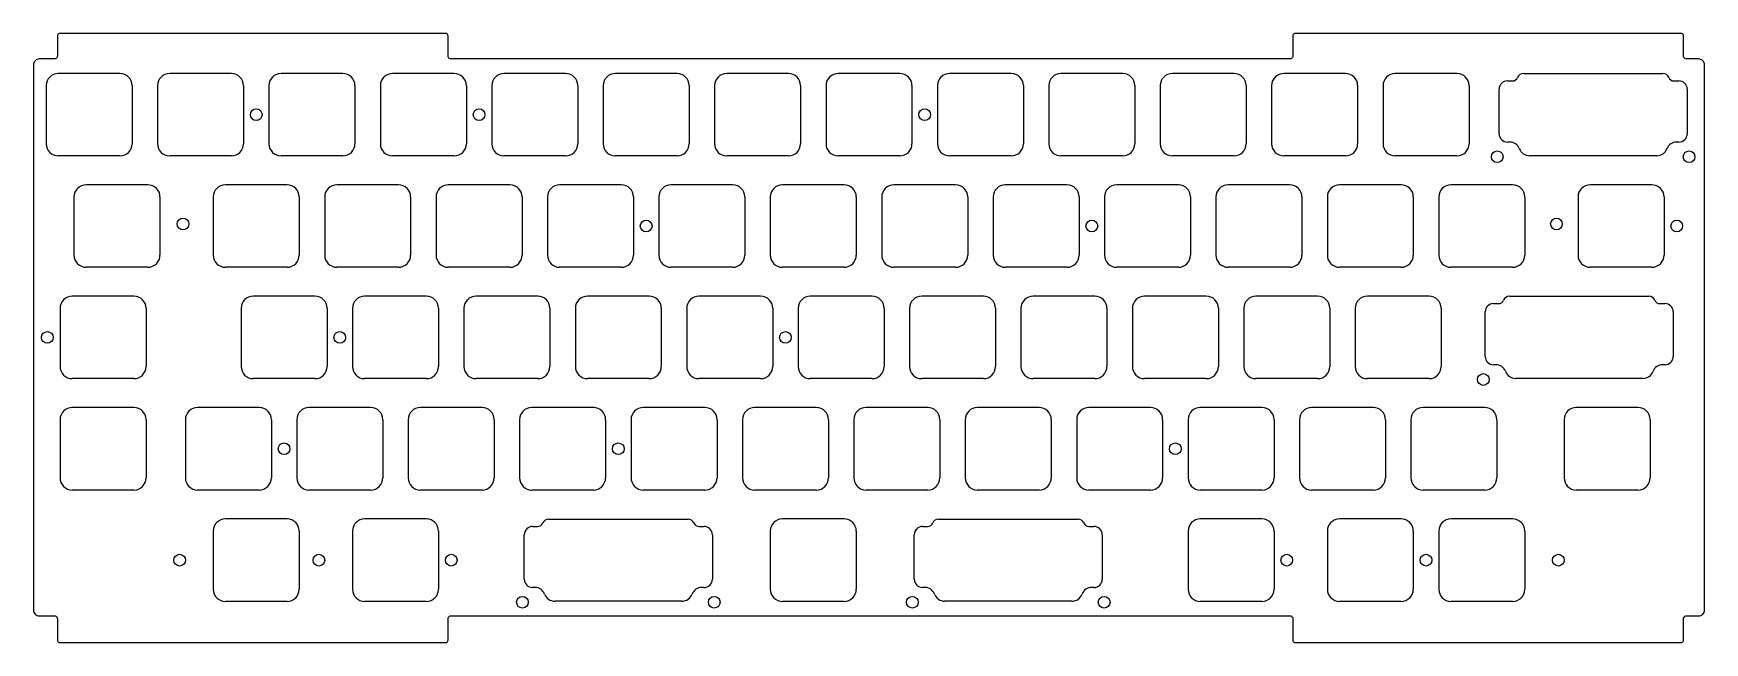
# Model space of a CAD drawing. Header units: millimetres. Extents: x -10 to 276, y -90 to 14.
import ezdxf

# ---------------------------------------------------------------- set-up
doc = ezdxf.new("R2010")
doc.units = ezdxf.units.MM
doc.layers.add('BLACK', color=7, linetype='CONTINUOUS')
doc.layers.add('Edge.Cuts', color=53, linetype='CONTINUOUS')

msp = doc.modelspace()

# ---------------------------------------------------------------- linework, layer by layer
at = {"layer": 'BLACK', "linetype": 'Continuous'}
for p, q in [((7.65625, -31.05), (-2.893751, -31.05)), ((-4.96875, -33.125), (-4.96875, -43.075001)), ((9.73125, -33.125), (9.73125, -43.075)), ((7.65625, -45.15), (-2.89375, -45.15)), ((7.656226, -50.099999), (-2.893775, -50.099999)), ((29.087476, -50.099999), (18.537516, -50.099999)), ((238.6375, -50.1), (228.087499, -50.1)), ((264.83125, -50.1), (254.281249, -50.1)), ((-4.968774, -52.174998), (-4.968774, -62.124999)), ((9.731226, -52.174999), (9.731226, -62.124999)), ((16.4625, -52.175019), (16.4625, -62.134768)), ((31.162476, -52.174999), (31.1625, -52.174999)), ((31.1625, -52.174999), (31.1625, -62.124999)), ((226.0125, -52.175), (226.0125, -62.125001)), ((240.7125, -52.175), (240.7125, -62.125)), ((252.20625, -52.175), (252.20625, -62.125001)), ((266.90625, -52.175), (266.90625, -62.125)), ((7.656226, -64.199999), (-2.893775, -64.199999)), ((29.077707, -64.199999), (18.537476, -64.199999)), ((238.6375, -64.2), (228.0875, -64.2)), ((264.83125, -64.2), (254.28125, -64.2))]:
    msp.add_line(p, q, dxfattribs=at)
at = {"layer": 'BLACK'}
msp.add_circle((33.3375, -57.15), 1, dxfattribs=at)
for centre, radius, start, end in [((-2.893746, -33.125004), 2.075004, 90.00013806, 179.99988955), ((7.65625, -33.125), 2.075, 0, 90), ((-2.893748, -43.074998), 2.075002, 180.00008284, 269.99994478), ((7.65625, -43.075), 2.075, 270, 0), ((-2.893775, -52.174998), 2.074999, 90, 180), ((7.656226, -52.174999), 2.075, 0, 90), ((18.537516, -52.175019), 2.075016, 90, 180), ((29.087476, -52.174999), 2.075, 0, 90), ((228.087504, -52.175004), 2.075004, 90.00013806, 179.99988955), ((238.6375, -52.175), 2.075, 0, 90), ((254.281254, -52.175004), 2.075004, 90.00013806, 179.99988955), ((264.83125, -52.175), 2.075, 0, 90), ((-2.893775, -62.125), 2.074999, 179.99997239, 270), ((7.656226, -62.124999), 2.075, 270, 0), ((18.537476, -62.124999), 2.075, 180.2697469, 270), ((29.087476, -62.124999), 2.075024, 269.73025622, 0), ((228.087502, -62.124998), 2.075002, 180.00008284, 269.99994478), ((238.6375, -62.125), 2.075, 270, 0), ((254.281252, -62.124998), 2.075002, 180.00008284, 269.99994478), ((264.83125, -62.125), 2.075, 270, 0)]:
    msp.add_arc(centre, radius, start, end, dxfattribs=at)
at = {"layer": 'Edge.Cuts', "linetype": 'Continuous'}
for p, q in [((-5.405262, 13.623599), (-5.4249, 13.500004)), ((-5.4249, 13.500004), (-5.4249, 10.025004)), ((-5.348458, 13.735098), (-5.405262, 13.623599)), ((-5.259981, 13.823589), (-5.348458, 13.735098)), ((-5.148492, 13.880411), (-5.259981, 13.823589)), ((-5.0249, 13.900004), (-5.148492, 13.880411)), ((60.9751, 13.900004), (-5.0249, 13.900004)), ((61.09871, 13.880459), (60.9751, 13.900004)), ((61.210219, 13.823632), (61.09871, 13.880459)), ((61.29871, 13.735131), (61.210219, 13.823632)), ((61.355524, 13.623617), (61.29871, 13.735131)), ((61.3751, 13.500004), (61.355524, 13.623617)), ((61.3751, 10.025004), (61.3751, 13.500004)), ((205.844344, 13.623616), (205.824788, 13.500004)), ((205.824788, 13.500004), (205.824788, 10.025004)), ((205.901163, 13.735126), (205.844344, 13.623616)), ((205.989661, 13.82362), (205.901163, 13.735126)), ((206.101175, 13.880433), (205.989661, 13.82362)), ((206.224788, 13.900004), (206.101175, 13.880433)), ((272.224788, 13.900004), (206.224788, 13.900004)), ((272.348398, 13.88045), (272.224788, 13.900004)), ((272.459906, 13.823627), (272.348398, 13.88045)), ((272.548398, 13.735128), (272.459906, 13.823627)), ((272.605212, 13.623615), (272.548398, 13.735128)), ((272.624788, 13.500004), (272.605212, 13.623615)), ((272.624788, 10.025004), (272.624788, 13.500004)), ((-9.50534, 8.699969), (-9.525056, 8.500004)), ((-9.447014, 8.89225), (-9.50534, 8.699969)), ((-9.352296, 9.069458), (-9.447014, 8.89225)), ((-9.224828, 9.224782), (-9.352296, 9.069458)), ((-9.069506, 9.352254), (-9.224828, 9.224782)), ((-8.892301, 9.446976), (-9.069506, 9.352254)), ((-8.700021, 9.505306), (-8.892301, 9.446976)), ((-8.500056, 9.525004), (-8.700021, 9.505306)), ((-5.9249, 9.525004), (-8.500056, 9.525004)), ((-5.795495, 9.542092), (-5.9249, 9.525004)), ((-5.674906, 9.592028), (-5.795495, 9.542092)), ((-5.571352, 9.671475), (-5.674906, 9.592028)), ((-5.491891, 9.775019), (-5.571352, 9.671475)), ((-5.441939, 9.895601), (-5.491891, 9.775019)), ((-5.4249, 10.025004), (-5.441939, 9.895601)), ((61.392096, 9.895588), (61.3751, 10.025004)), ((61.442052, 9.774992), (61.392096, 9.895588)), ((61.52152, 9.671437), (61.442052, 9.774992)), ((61.625082, 9.591978), (61.52152, 9.671437)), ((61.745682, 9.542033), (61.625082, 9.591978)), ((61.8751, 9.525004), (61.745682, 9.542033)), ((205.324788, 9.525004), (61.8751, 9.525004)), ((205.454198, 9.542026), (205.324788, 9.525004)), ((205.574789, 9.591981), (205.454198, 9.542026)), ((205.678341, 9.671444), (205.574789, 9.591981)), ((205.7578, 9.775), (205.678341, 9.671444)), ((205.80775, 9.895593), (205.7578, 9.775)), ((205.824788, 10.025004), (205.80775, 9.895593)), ((272.641795, 9.89559), (272.624788, 10.025004)), ((272.69175, 9.774996), (272.641795, 9.89559)), ((272.771215, 9.671441), (272.69175, 9.774996)), ((272.874776, 9.591982), (272.771215, 9.671441)), ((272.995373, 9.542035), (272.874776, 9.591982)), ((273.124788, 9.525004), (272.995373, 9.542035)), ((275.199944, 9.525004), (273.124788, 9.525004)), ((275.399911, 9.5053), (275.199944, 9.525004)), ((275.592194, 9.446974), (275.399911, 9.5053)), ((275.769404, 9.352256), (275.592194, 9.446974)), ((275.924729, 9.224786), (275.769404, 9.352256)), ((276.052201, 9.069462), (275.924729, 9.224786)), ((276.146922, 8.892253), (276.052201, 9.069462)), ((276.20525, 8.699971), (276.146922, 8.892253)), ((276.224944, 8.500004), (276.20525, 8.699971)), ((-9.525056, 8.500004), (-9.525056, -84.699996)), ((5.275, 7.05), (-5.275, 7.05)), ((24.325, 7.05), (13.775, 7.05)), ((43.375, 7.05), (32.825, 7.05)), ((62.425, 7.05), (51.875, 7.05)), ((81.475, 7.05), (70.925, 7.05)), ((100.525, 7.05), (89.975, 7.05)), ((119.575, 7.05), (109.025, 7.05)), ((138.625, 7.05), (128.075, 7.05)), ((157.675, 7.05), (147.125, 7.05)), ((176.725, 7.05), (166.175, 7.05)), ((195.775, 7.05), (185.225, 7.05)), ((214.825, 7.05), (204.275, 7.05)), ((233.875, 7.05), (223.325, 7.05)), ((242.52436, 5.77544), (243.38997, 5.77544)), ((245.24718, 7.0276), (269.10242, 7.0276)), ((270.95963, 5.77544), (271.82524, 5.77544)), ((276.224944, -84.699996), (276.224944, 8.500004)), ((-7.35, 4.975), (-7.35, -4.975)), ((7.35, 4.975), (7.35, -4.975)), ((11.7, 4.975), (11.7, -4.975)), ((26.4, 4.975), (26.4, -4.975)), ((30.75, 4.975), (30.75, -4.975)), ((45.45, 4.975), (45.45, -4.975)), ((49.8, 4.975), (49.8, -4.975)), ((64.5, 4.975), (64.5, -4.975)), ((68.85, 4.975), (68.85, -4.975)), ((83.55, 4.975), (83.55, -4.975)), ((87.9, 4.975), (87.9, -4.975)), ((102.6, 4.975), (102.6, -4.975)), ((106.95, 4.975), (106.95, -4.975)), ((121.65, 4.975), (121.65, -4.975)), ((126, 4.975), (126, -4.975)), ((140.7, 4.975), (140.7, -4.975)), ((145.05, 4.975), (145.05, -4.975)), ((159.75, 4.975), (159.75, -4.975)), ((164.1, 4.975), (164.1, -4.975)), ((178.8, 4.975), (178.8, -4.975)), ((183.15, 4.975), (183.15, -4.975)), ((197.85, 4.975), (197.85, -4.975)), ((202.2, 4.975), (202.2, -4.975)), ((216.9, 4.975), (216.9, -4.975)), ((221.25, 4.975), (221.25, -4.975)), ((235.95, 4.975), (235.95, -4.975)), ((241.09936, -3.25044), (241.09936, 4.35044)), ((273.25024, 4.35044), (273.25024, -3.25044)), ((242.9284, -4.67544), (242.52436, -4.67544)), ((271.82524, -4.67544), (271.4212, -4.67544)), ((5.275, -7.05), (-5.275, -7.05)), ((24.325, -7.05), (13.775, -7.05)), ((43.375, -7.05), (32.825, -7.05)), ((62.425, -7.05), (51.875, -7.05)), ((81.475, -7.05), (70.925, -7.05)), ((100.525, -7.05), (89.975, -7.05)), ((119.575, -7.05), (109.025, -7.05)), ((138.625, -7.05), (128.075, -7.05)), ((157.675, -7.05), (147.125, -7.05)), ((176.725, -7.05), (166.175, -7.05)), ((195.775, -7.05), (185.225, -7.05)), ((214.825, -7.05), (204.275, -7.05)), ((233.875, -7.05), (223.325, -7.05)), ((268.0503, -7.01191), (246.2993, -7.01191)), ((-2.587499, -14.074999), (-2.587499, -24.025001)), ((10.0375, -12), (-0.5125, -12)), ((12.112501, -14.075), (12.112501, -24.025)), ((21.225, -14.075), (21.225, -24.025)), ((33.85, -12), (23.3, -12)), ((35.925, -14.075), (35.925, -24.025)), ((40.275, -14.075), (40.275, -24.025)), ((52.9, -12), (42.35, -12)), ((54.975, -14.075), (54.975, -24.025)), ((59.325, -14.075), (59.325, -24.025)), ((71.95, -12), (61.4, -12)), ((74.025, -14.075), (74.025, -24.025)), ((78.375, -14.075), (78.375, -24.025)), ((91, -12), (80.45, -12)), ((93.075, -14.075), (93.075, -24.025)), ((97.425, -14.075), (97.425, -24.025)), ((110.05, -12), (99.5, -12)), ((112.125, -14.075), (112.125, -24.025)), ((116.475, -14.075), (116.475, -24.025)), ((129.1, -12), (118.55, -12)), ((131.175, -14.075), (131.175, -24.025)), ((135.525, -14.075), (135.525, -24.025)), ((148.15, -12), (137.6, -12)), ((150.225, -14.075), (150.225, -24.025)), ((154.575, -14.075), (154.575, -24.025)), ((167.2, -12), (156.65, -12)), ((169.275, -14.075), (169.275, -24.025)), ((173.625, -14.075), (173.625, -24.025)), ((186.25, -12), (175.7, -12)), ((188.325, -14.075), (188.325, -24.025)), ((192.675, -14.075), (192.675, -24.025)), ((205.3, -12), (194.75, -12)), ((207.375, -14.075), (207.375, -24.025)), ((211.725, -14.075), (211.725, -24.025)), ((224.35, -12), (213.8, -12)), ((226.425, -14.075), (226.425, -24.025)), ((230.775, -14.075), (230.775, -24.025)), ((243.4, -12), (232.85, -12)), ((245.475, -14.075), (245.475, -24.025)), ((254.5875, -14.075), (254.5875, -24.025001)), ((267.2125, -12), (256.662499, -12)), ((269.2875, -14.075), (269.2875, -24.025)), ((10.0375, -26.1), (-0.5125, -26.1)), ((33.85, -26.1), (23.3, -26.1)), ((52.9, -26.1), (42.35, -26.1)), ((71.95, -26.1), (61.4, -26.1)), ((91, -26.1), (80.45, -26.1)), ((110.05, -26.1), (99.5, -26.1)), ((129.1, -26.1), (118.55, -26.1)), ((148.15, -26.1), (137.6, -26.1)), ((167.2, -26.1), (156.65, -26.1)), ((186.25, -26.1), (175.7, -26.1)), ((205.3, -26.1), (194.75, -26.1)), ((224.35, -26.1), (213.8, -26.1)), ((243.4, -26.1), (232.85, -26.1)), ((267.2125, -26.1), (256.6625, -26.1)), ((38.6125, -31.05), (28.0625, -31.05)), ((57.6625, -31.05), (47.1125, -31.05)), ((76.7125, -31.05), (66.1625, -31.05)), ((95.7625, -31.05), (85.2125, -31.05)), ((114.8125, -31.05), (104.2625, -31.05)), ((133.8625, -31.05), (123.3125, -31.05)), ((152.9125, -31.05), (142.3625, -31.05)), ((171.9625, -31.05), (161.4125, -31.05)), ((191.0125, -31.05), (180.4625, -31.05)), ((210.0625, -31.05), (199.5125, -31.05)), ((229.1125, -31.05), (218.5625, -31.05)), ((242.86593, -31.0724), (266.72117, -31.0724)), ((25.9875, -33.125), (25.9875, -43.075)), ((40.6875, -33.125), (40.6875, -43.075)), ((45.0375, -33.125), (45.0375, -43.075)), ((59.7375, -33.125), (59.7375, -43.075)), ((64.0875, -33.125), (64.0875, -43.075)), ((78.7875, -33.125), (78.7875, -43.075)), ((83.1375, -33.125), (83.1375, -43.075)), ((97.8375, -33.125), (97.8375, -43.075)), ((102.1875, -33.125), (102.1875, -43.075)), ((116.8875, -33.125), (116.8875, -43.075)), ((121.2375, -33.125), (121.2375, -43.075)), ((135.9375, -33.125), (135.9375, -43.075)), ((140.2875, -33.125), (140.2875, -43.075)), ((154.9875, -33.125), (154.9875, -43.075)), ((159.3375, -33.125), (159.3375, -43.075)), ((174.0375, -33.125), (174.0375, -43.075)), ((178.3875, -33.125), (178.3875, -43.075)), ((193.0875, -33.125), (193.0875, -43.075)), ((197.4375, -33.125), (197.4375, -43.075)), ((212.1375, -33.125), (212.1375, -43.075)), ((216.4875, -33.125), (216.4875, -43.075)), ((231.1875, -33.125), (231.1875, -43.075)), ((238.71811, -41.35044), (238.71811, -33.74956)), ((240.14311, -32.32456), (241.00872, -32.32456)), ((268.57838, -32.32456), (269.44399, -32.32456)), ((270.86899, -33.74956), (270.86899, -41.35044)), ((240.54715, -42.77544), (240.14311, -42.77544)), ((269.44399, -42.77544), (269.03995, -42.77544)), ((38.6125, -45.15), (28.0625, -45.15)), ((57.6625, -45.15), (47.1125, -45.15)), ((76.7125, -45.15), (66.1625, -45.15)), ((95.7625, -45.15), (85.2125, -45.15)), ((114.8125, -45.15), (104.2625, -45.15)), ((133.8625, -45.15), (123.3125, -45.15)), ((152.9125, -45.15), (142.3625, -45.15)), ((171.9625, -45.15), (161.4125, -45.15)), ((191.0125, -45.15), (180.4625, -45.15)), ((210.0625, -45.15), (199.5125, -45.15)), ((229.1125, -45.15), (218.5625, -45.15)), ((265.66905, -45.11191), (243.91805, -45.11191)), ((48.1375, -50.1), (37.5875, -50.1)), ((67.1875, -50.1), (56.6375, -50.1)), ((86.2375, -50.1), (75.6875, -50.1)), ((105.2875, -50.1), (94.7375, -50.1)), ((124.3375, -50.1), (113.7875, -50.1)), ((143.3875, -50.1), (132.8375, -50.1)), ((162.4375, -50.1), (151.8875, -50.1)), ((181.4875, -50.1), (170.9375, -50.1)), ((200.5375, -50.1), (189.9875, -50.1)), ((219.5875, -50.1), (209.0375, -50.1)), ((35.5125, -52.175), (35.5125, -62.125)), ((50.2125, -52.175), (50.2125, -62.125)), ((54.5625, -52.175), (54.5625, -62.125)), ((69.2625, -52.175), (69.2625, -62.125)), ((73.6125, -52.175), (73.6125, -62.125)), ((88.3125, -52.175), (88.3125, -62.125)), ((92.6625, -52.175), (92.6625, -62.125)), ((107.3625, -52.175), (107.3625, -62.125)), ((111.7125, -52.175), (111.7125, -62.125)), ((126.4125, -52.175), (126.4125, -62.125)), ((130.7625, -52.175), (130.7625, -62.125)), ((145.4625, -52.175), (145.4625, -62.125)), ((149.8125, -52.175), (149.8125, -62.125)), ((164.5125, -52.175), (164.5125, -62.125)), ((168.8625, -52.175), (168.8625, -62.125)), ((183.5625, -52.175), (183.5625, -62.125)), ((187.9125, -52.175), (187.9125, -62.125)), ((202.6125, -52.175), (202.6125, -62.125)), ((206.9625, -52.175), (206.9625, -62.125)), ((221.6625, -52.175), (221.6625, -62.125)), ((48.1375, -64.2), (37.5875, -64.2)), ((67.1875, -64.2), (56.6375, -64.2)), ((86.2375, -64.2), (75.6875, -64.2)), ((105.2875, -64.2), (94.7375, -64.2)), ((124.3375, -64.2), (113.7875, -64.2)), ((143.3875, -64.2), (132.8375, -64.2)), ((162.4375, -64.2), (151.8875, -64.2)), ((181.4875, -64.2), (170.9375, -64.2)), ((200.5375, -64.2), (189.9875, -64.2)), ((219.5875, -64.2), (209.0375, -64.2)), ((21.225, -71.225), (21.225, -81.175001)), ((21.225, -71.225), (21.225, -81.175001)), ((33.85, -69.15), (23.299999, -69.15)), ((33.85, -69.15), (23.299999, -69.15)), ((35.925, -71.225), (35.925, -81.175)), ((35.925, -71.225), (35.925, -81.175)), ((45.0375, -71.225), (45.0375, -81.175001)), ((45.0375, -71.225), (45.0375, -81.175001)), ((57.6625, -69.15), (47.112499, -69.15)), ((57.6625, -69.15), (47.112499, -69.15)), ((59.7375, -71.225), (59.7375, -81.175)), ((59.7375, -71.225), (59.7375, -81.175)), ((75.83686, -70.42456), (76.70247, -70.42456)), ((75.849012, -70.42456), (76.702575, -70.42456)), ((76.702575, -70.424548), (76.702575, -70.42456)), ((78.55968, -69.1724), (102.41492, -69.1724)), ((78.559875, -69.172411), (78.559875, -69.1724)), ((78.559875, -69.1724), (102.415075, -69.1724)), ((104.27213, -70.42456), (105.13774, -70.42456)), ((104.272275, -70.42456), (105.137875, -70.42456)), ((116.475, -71.225), (116.475, -81.175001)), ((116.475, -71.225), (116.475, -81.175001)), ((129.1, -69.15), (118.549999, -69.15)), ((129.1, -69.15), (118.549999, -69.15)), ((131.175, -71.225), (131.175, -81.175)), ((131.175, -71.225), (131.175, -81.175)), ((142.51186, -70.42456), (143.37747, -70.42456)), ((142.524012, -70.42456), (143.377575, -70.42456)), ((143.377575, -70.424548), (143.377575, -70.42456)), ((145.23468, -69.1724), (169.08992, -69.1724)), ((145.234875, -69.172411), (145.234875, -69.1724)), ((145.234875, -69.1724), (169.090075, -69.1724)), ((170.94713, -70.42456), (171.81274, -70.42456)), ((170.947275, -70.42456), (171.812875, -70.42456)), ((187.9125, -71.225), (187.9125, -81.175001)), ((187.9125, -71.225), (187.9125, -81.175001)), ((200.5375, -69.15), (189.987499, -69.15)), ((200.5375, -69.15), (189.987499, -69.15)), ((202.6125, -71.225), (202.6125, -81.175)), ((202.6125, -71.225), (202.6125, -81.175)), ((211.725, -71.225), (211.725, -81.175001)), ((211.725, -71.225), (211.725, -81.175001)), ((224.35, -69.15), (213.799999, -69.15)), ((224.35, -69.15), (213.799999, -69.15)), ((226.425, -71.225), (226.425, -81.175)), ((226.425, -71.225), (226.425, -81.175)), ((230.775, -71.225), (230.775, -81.175001)), ((230.775, -71.225), (230.775, -81.175001)), ((243.4, -69.15), (232.849999, -69.15)), ((243.4, -69.15), (232.849999, -69.15)), ((245.475, -71.225), (245.475, -81.175)), ((245.475, -71.225), (245.475, -81.175)), ((74.41186, -79.45044), (74.41186, -71.84956)), ((74.411985, -79.45044), (74.411985, -71.8497)), ((106.56274, -71.84956), (106.56274, -79.45044)), ((106.562865, -71.84956), (106.562865, -79.4504)), ((141.08686, -79.45044), (141.08686, -71.84956)), ((141.086985, -79.45044), (141.086985, -71.8497)), ((173.23774, -71.84956), (173.23774, -79.45044)), ((173.237865, -71.84956), (173.237865, -79.4504)), ((76.2409, -80.87544), (75.83686, -80.87544)), ((76.241075, -80.87544), (75.836975, -80.87544)), ((105.13774, -80.87544), (104.7337, -80.87544)), ((105.125958, -80.87544), (104.733825, -80.87544)), ((142.9159, -80.87544), (142.51186, -80.87544)), ((142.916075, -80.87544), (142.511975, -80.87544)), ((171.81274, -80.87544), (171.4087, -80.87544)), ((171.800958, -80.87544), (171.408825, -80.87544)), ((-9.525056, -84.699996), (-9.505344, -84.899957)), ((-9.505344, -84.899957), (-9.447005, -85.092232)), ((-9.447005, -85.092232), (-9.352281, -85.269434)), ((-9.352281, -85.269434), (-9.22481, -85.424754)), ((-9.22481, -85.424754), (-9.069492, -85.552226)), ((-9.069492, -85.552226), (-8.892291, -85.646952)), ((-8.892291, -85.646952), (-8.700017, -85.705293)), ((-8.700017, -85.705293), (-8.500056, -85.724996)), ((-8.500056, -85.724996), (-5.9249, -85.724996)), ((-5.9249, -85.724996), (-5.795499, -85.742042)), ((33.85, -83.25), (23.3, -83.25)), ((33.85, -83.25), (23.3, -83.25)), ((57.6625, -83.25), (47.1125, -83.25)), ((57.6625, -83.25), (47.1125, -83.25)), ((61.745692, -85.742058), (61.8751, -85.724996)), ((61.8751, -85.724996), (205.324788, -85.724996)), ((101.3628, -83.21191), (79.6118, -83.21191)), ((101.362925, -83.21191), (79.612075, -83.21191)), ((129.1, -83.25), (118.55, -83.25)), ((129.1, -83.25), (118.55, -83.25)), ((168.0378, -83.21191), (146.2868, -83.21191)), ((168.037925, -83.21191), (146.287075, -83.21191)), ((200.5375, -83.25), (189.9875, -83.25)), ((200.5375, -83.25), (189.9875, -83.25)), ((205.324788, -85.724996), (205.454192, -85.742039)), ((224.35, -83.25), (213.8, -83.25)), ((224.35, -83.25), (213.8, -83.25)), ((243.4, -83.25), (232.85, -83.25)), ((243.4, -83.25), (232.85, -83.25)), ((272.995379, -85.742049), (273.124788, -85.724996)), ((273.124788, -85.724996), (275.199944, -85.724996)), ((275.199944, -85.724996), (275.399914, -85.705304)), ((275.399914, -85.705304), (275.5922, -85.646977)), ((275.5922, -85.646977), (275.769413, -85.552258)), ((275.769413, -85.552258), (275.924741, -85.424787)), ((275.924741, -85.424787), (276.052216, -85.269461)), ((276.052216, -85.269461), (276.146939, -85.092251)), ((276.146939, -85.092251), (276.20527, -84.899966)), ((276.20527, -84.899966), (276.224944, -84.699996)), ((-5.795499, -85.742042), (-5.674918, -85.791996)), ((-5.674918, -85.791996), (-5.571374, -85.871457)), ((-5.571374, -85.871457), (-5.491922, -85.975008)), ((-5.491922, -85.975008), (-5.441978, -86.095593)), ((-5.441978, -86.095593), (-5.4249, -86.224996)), ((-5.4249, -86.224996), (-5.4249, -89.900003)), ((61.3751, -86.224996), (61.392136, -86.095589)), ((61.3751, -89.900003), (61.3751, -86.224996)), ((61.392136, -86.095589), (61.442087, -85.975002)), ((61.442087, -85.975002), (61.521547, -85.871453)), ((61.521547, -85.871453), (61.625102, -85.792)), ((61.625102, -85.792), (61.745692, -85.742058)), ((205.454192, -85.742039), (205.574776, -85.791992)), ((205.574776, -85.791992), (205.678322, -85.871452)), ((205.678322, -85.871452), (205.757776, -85.975004)), ((205.757776, -85.975004), (205.807721, -86.095591)), ((205.807721, -86.095591), (205.824788, -86.224996)), ((205.824788, -86.224996), (205.824788, -89.900003)), ((272.624788, -86.224996), (272.641824, -86.095588)), ((272.624788, -89.900003), (272.624788, -86.224996)), ((272.641824, -86.095588), (272.691775, -85.975)), ((272.691775, -85.975), (272.771234, -85.871449)), ((272.771234, -85.871449), (272.874789, -85.791994)), ((272.874789, -85.791994), (272.995379, -85.742049)), ((-5.4249, -89.900003), (-5.405319, -90.023602)), ((-5.405319, -90.023602), (-5.348501, -90.135101)), ((-5.348501, -90.135101), (-5.260007, -90.223583)), ((-5.260007, -90.223583), (-5.148502, -90.280387)), ((-5.148502, -90.280387), (-5.0249, -90.300003)), ((-5.0249, -90.300003), (60.9751, -90.300003)), ((60.9751, -90.300003), (61.098699, -90.280416)), ((61.098699, -90.280416), (61.210197, -90.223597)), ((61.210197, -90.223597), (61.298682, -90.135105)), ((61.298682, -90.135105), (61.355494, -90.023603)), ((61.355494, -90.023603), (61.3751, -89.900003)), ((205.824788, -89.900003), (205.844369, -90.023604)), ((205.844369, -90.023604), (205.901187, -90.135104)), ((205.901187, -90.135104), (205.98968, -90.223588)), ((205.98968, -90.223588), (206.101185, -90.280395)), ((206.101185, -90.280395), (206.224788, -90.300003)), ((206.224788, -90.300003), (272.224788, -90.300003)), ((272.224788, -90.300003), (272.34839, -90.280419)), ((272.34839, -90.280419), (272.459891, -90.223601)), ((272.459891, -90.223601), (272.54838, -90.135109)), ((272.54838, -90.135109), (272.605194, -90.023606)), ((272.605194, -90.023606), (272.624788, -89.900003))]:
    msp.add_line(p, q, dxfattribs=at)
at = {"layer": 'Edge.Cuts'}
for centre in [(28.575, 0), (66.675, 0), (142.875, 0), (240.775, -7.2), (273.575, -7.2), (16.04875, -18.7), (95.25, -19.05), (171.45, -19.05), (250.9012, -18.7), (271.4625, -19.05), (-7.14375, -38.1), (42.8625, -38.1), (119.0625, -38.1), (238.39375, -45.3), (90.4875, -57.15), (185.7375, -57.15), (15.478125, -76.2), (39.290625, -76.2), (61.9125, -76.2), (204.7875, -76.2), (228.6, -76.2), (251.221875, -76.2), (74.0875, -83.4), (106.8875, -83.4), (140.7625, -83.4), (173.5625, -83.4)]:
    msp.add_circle(centre, 1, dxfattribs=at)
for centre, radius, start, end in [((-5.275001, 4.975001), 2.074999, 89.99997239, 180.00002761), ((5.275, 4.975), 2.075, 0, 90), ((13.775, 4.975), 2.075, 90, 180), ((24.325, 4.975), 2.075, 0, 90), ((32.825, 4.975), 2.075, 90, 180), ((43.375, 4.975), 2.075, 0, 90), ((51.875, 4.975), 2.075, 90, 180), ((62.425, 4.975), 2.075, 0, 90), ((70.925, 4.975), 2.075, 90, 180), ((81.475, 4.975), 2.075, 0, 90), ((89.975, 4.975), 2.075, 90, 180), ((100.525, 4.975), 2.075, 0, 90), ((109.025, 4.975), 2.075, 90, 180), ((119.575, 4.975), 2.075, 0, 90), ((128.075, 4.975), 2.075, 90, 180), ((138.625, 4.975), 2.075, 0, 90), ((147.125, 4.975), 2.075, 90, 180), ((157.675, 4.975), 2.075, 0, 90), ((166.175, 4.975), 2.075, 90, 180), ((176.725, 4.975), 2.075, 0, 90), ((185.225, 4.975), 2.075, 90, 180), ((195.775, 4.975), 2.075, 0, 90), ((204.275, 4.975), 2.075, 90, 180), ((214.825, 4.975), 2.075, 0, 90), ((223.325, 4.975), 2.075, 90, 180), ((233.875, 4.975), 2.075, 0, 90), ((242.52436, 4.35044), 1.425, 90, 180), ((243.38997, 6.70385), 0.928411, 270, 337.97729805), ((245.2472, 5.9526), 1.075006, 90.00106597, 157.97610066), ((269.1024, 5.9526), 1.075, 22.02389934, 89.99893403), ((270.9596, 6.7039), 0.92846, 202.02625676, 270.00185132), ((271.82524, 4.35044), 1.425, 0, 90), ((-5.275001, -4.975001), 2.074999, 179.99997239, 270.00002761), ((5.275, -4.975), 2.075, 270, 0), ((13.775, -4.975), 2.075, 180, 270), ((24.325, -4.975), 2.075, 270, 0), ((32.825, -4.975), 2.075, 180, 270), ((43.375, -4.975), 2.075, 270, 0), ((51.875, -4.975), 2.075, 180, 270), ((62.425, -4.975), 2.075, 270, 0), ((70.925, -4.975), 2.075, 180, 270), ((81.475, -4.975), 2.075, 270, 0), ((89.975, -4.975), 2.075, 180, 270), ((100.525, -4.975), 2.075, 270, 0), ((109.025, -4.975), 2.075, 180, 270), ((119.575, -4.975), 2.075, 270, 0), ((128.075, -4.975), 2.075, 180, 270), ((138.625, -4.975), 2.075, 270, 0), ((147.125, -4.975), 2.075, 180, 270), ((157.675, -4.975), 2.075, 270, 0), ((166.175, -4.975), 2.075, 180, 270), ((176.725, -4.975), 2.075, 270, 0), ((185.225, -4.975), 2.075, 180, 270), ((195.775, -4.975), 2.075, 270, 0), ((204.275, -4.975), 2.075, 180, 270), ((214.825, -4.975), 2.075, 270, 0), ((223.325, -4.975), 2.075, 180, 270), ((233.875, -4.975), 2.075, 270, 0), ((242.52436, -3.25044), 1.425, 180, 270), ((242.92841, -6.40037), 1.72493, 20.54597615, 90.00033216), ((271.4212, -6.4004), 1.724938, 90, 159.45340178), ((271.8252, -3.2504), 1.42504, 270.00160826, 359.99839174), ((246.29931, -5.13696), 1.87495, 200.54592343, 269.99969441), ((268.0503, -5.137), 1.874943, 270, 339.45493501), ((-0.5125, -14.074999), 2.074999, 90, 180), ((10.0375, -14.075), 2.075, 0, 90), ((23.3, -14.075), 2.075, 90, 180), ((33.85, -14.075), 2.075, 0, 90), ((42.35, -14.075), 2.075, 90, 180), ((52.9, -14.075), 2.075, 0, 90), ((61.4, -14.075), 2.075, 90, 180), ((71.95, -14.075), 2.075, 0, 90), ((80.45, -14.075), 2.075, 90, 180), ((91, -14.075), 2.075, 0, 90), ((99.5, -14.075), 2.075, 90, 180), ((110.05, -14.075), 2.075, 0, 90), ((118.55, -14.075), 2.075, 90, 180), ((129.1, -14.075), 2.075, 0, 90), ((137.6, -14.075), 2.075, 90, 180), ((148.15, -14.075), 2.075, 0, 90), ((156.65, -14.075), 2.075, 90, 180), ((167.2, -14.075), 2.075, 0, 90), ((175.7, -14.075), 2.075, 90, 180), ((186.25, -14.075), 2.075, 0, 90), ((194.75, -14.075), 2.075, 90, 180), ((205.3, -14.075), 2.075, 0, 90), ((213.8, -14.075), 2.075, 90, 180), ((224.35, -14.075), 2.075, 0, 90), ((232.85, -14.075), 2.075, 90, 180), ((243.4, -14.075), 2.075, 0, 90), ((256.6625, -14.075), 2.075, 90.00002761, 180), ((267.2125, -14.075), 2.075, 0, 90), ((-0.5125, -24.025001), 2.074999, 180, 270), ((10.0375, -24.025), 2.075001, 270, 0), ((23.3, -24.025), 2.075, 180, 270), ((33.85, -24.025), 2.075, 270, 0), ((42.35, -24.025), 2.075, 180, 270), ((52.9, -24.025), 2.075, 270, 0), ((61.4, -24.025), 2.075, 180, 270), ((71.95, -24.025), 2.075, 270, 0), ((80.45, -24.025), 2.075, 180, 270), ((91, -24.025), 2.075, 270, 0), ((99.5, -24.025), 2.075, 180, 270), ((110.05, -24.025), 2.075, 270, 0), ((118.55, -24.025), 2.075, 180, 270), ((129.1, -24.025), 2.075, 270, 0), ((137.6, -24.025), 2.075, 180, 270), ((148.15, -24.025), 2.075, 270, 0), ((156.65, -24.025), 2.075, 180, 270), ((167.2, -24.025), 2.075, 270, 0), ((175.7, -24.025), 2.075, 180, 270), ((186.25, -24.025), 2.075, 270, 0), ((194.75, -24.025), 2.075, 180, 270), ((205.3, -24.025), 2.075, 270, 0), ((213.8, -24.025), 2.075, 180, 270), ((224.35, -24.025), 2.075, 270, 0), ((232.85, -24.025), 2.075, 180, 270), ((243.4, -24.025), 2.075, 270, 0), ((256.6625, -24.025), 2.075, 180.00002761, 270), ((267.2125, -24.025), 2.075, 270, 0), ((28.0625, -33.125), 2.075, 90, 180), ((38.6125, -33.125), 2.075, 0, 90), ((47.1125, -33.125), 2.075, 90, 180), ((57.6625, -33.125), 2.075, 0, 90), ((66.1625, -33.125), 2.075, 90, 180), ((76.7125, -33.125), 2.075, 0, 90), ((85.2125, -33.125), 2.075, 90, 180), ((95.7625, -33.125), 2.075, 0, 90), ((104.2625, -33.125), 2.075, 90, 180), ((114.8125, -33.125), 2.075, 0, 90), ((123.3125, -33.125), 2.075, 90, 180), ((133.8625, -33.125), 2.075, 0, 90), ((142.3625, -33.125), 2.075, 90, 180), ((152.9125, -33.125), 2.075, 0, 90), ((161.4125, -33.125), 2.075, 90, 180), ((171.9625, -33.125), 2.075, 0, 90), ((180.4625, -33.125), 2.075, 90, 180), ((191.0125, -33.125), 2.075, 0, 90), ((199.5125, -33.125), 2.075, 90, 180), ((210.0625, -33.125), 2.075, 0, 90), ((218.5625, -33.125), 2.075, 90, 180), ((229.1125, -33.125), 2.075, 0, 90), ((242.86595, -32.1474), 1.075006, 90.00106597, 157.97610066), ((266.72115, -32.1474), 1.075, 22.02389934, 89.99893403), ((240.14311, -33.74956), 1.425, 90, 180), ((241.00872, -31.39615), 0.928411, 270, 337.97729805), ((268.57835, -31.3961), 0.92846, 202.02625676, 270.00185132), ((269.44399, -33.74956), 1.425, 0, 90), ((240.14311, -41.35044), 1.425, 180, 270), ((240.54716, -44.50037), 1.72493, 20.54597615, 90.00033216), ((269.03995, -44.5004), 1.724938, 90, 159.45340178), ((269.44395, -41.3504), 1.42504, 270.00160826, 359.99839174), ((28.0625, -43.075), 2.075, 180, 270), ((38.6125, -43.075), 2.075, 270, 0), ((47.1125, -43.075), 2.075, 180, 270), ((57.6625, -43.075), 2.075, 270, 0), ((66.1625, -43.075), 2.075, 180, 270), ((76.7125, -43.075), 2.075, 270, 0), ((85.2125, -43.075), 2.075, 180, 270), ((95.7625, -43.075), 2.075, 270, 0), ((104.2625, -43.075), 2.075, 180, 270), ((114.8125, -43.075), 2.075, 270, 0), ((123.3125, -43.075), 2.075, 180, 270), ((133.8625, -43.075), 2.075, 270, 0), ((142.3625, -43.075), 2.075, 180, 270), ((152.9125, -43.075), 2.075, 270, 0), ((161.4125, -43.075), 2.075, 180, 270), ((171.9625, -43.075), 2.075, 270, 0), ((180.4625, -43.075), 2.075, 180, 270), ((191.0125, -43.075), 2.075, 270, 0), ((199.5125, -43.075), 2.075, 180, 270), ((210.0625, -43.075), 2.075, 270, 0), ((218.5625, -43.075), 2.075, 180, 270), ((229.1125, -43.075), 2.075, 270, 0), ((243.91806, -43.23696), 1.87495, 200.54592343, 269.99969441), ((265.66905, -43.237), 1.874943, 270, 339.45493501), ((37.5875, -52.175), 2.075, 90, 180), ((48.1375, -52.175), 2.075, 0, 90), ((56.6375, -52.175), 2.075, 90, 180), ((67.1875, -52.175), 2.075, 0, 90), ((75.6875, -52.175), 2.075, 90, 180), ((86.2375, -52.175), 2.075, 0, 90), ((94.7375, -52.175), 2.075, 90, 180), ((105.2875, -52.175), 2.075, 0, 90), ((113.7875, -52.175), 2.075, 90, 180), ((124.3375, -52.175), 2.075, 0, 90), ((132.8375, -52.175), 2.075, 90, 180), ((143.3875, -52.175), 2.075, 0, 90), ((151.8875, -52.175), 2.075, 90, 180), ((162.4375, -52.175), 2.075, 0, 90), ((170.9375, -52.175), 2.075, 90, 180), ((181.4875, -52.175), 2.075, 0, 90), ((189.9875, -52.175), 2.075, 90, 180), ((200.5375, -52.175), 2.075, 0, 90), ((209.0375, -52.175), 2.075, 90, 180), ((219.5875, -52.175), 2.075, 0, 90), ((37.5875, -62.125), 2.075, 180, 270), ((48.1375, -62.125), 2.075, 270, 0), ((56.6375, -62.125), 2.075, 180, 270), ((67.1875, -62.125), 2.075, 270, 0), ((75.6875, -62.125), 2.075, 180, 270), ((86.2375, -62.125), 2.075, 270, 0), ((94.7375, -62.125), 2.075, 180, 270), ((105.2875, -62.125), 2.075, 270, 0), ((113.7875, -62.125), 2.075, 180, 270), ((124.3375, -62.125), 2.075, 270, 0), ((132.8375, -62.125), 2.075, 180, 270), ((143.3875, -62.125), 2.075, 270, 0), ((151.8875, -62.125), 2.075, 180, 270), ((162.4375, -62.125), 2.075, 270, 0), ((170.9375, -62.125), 2.075, 180, 270), ((181.4875, -62.125), 2.075, 270, 0), ((189.9875, -62.125), 2.075, 180, 270), ((200.5375, -62.125), 2.075, 270, 0), ((209.0375, -62.125), 2.075, 180, 270), ((219.5875, -62.125), 2.075, 270, 0), ((23.3, -71.225), 2.075, 90.00002761, 180), ((23.3, -71.225), 2.075, 90.00002761, 180), ((33.85, -71.225), 2.075, 0, 90), ((33.85, -71.225), 2.075, 0, 90), ((47.1125, -71.225), 2.075, 90.00002761, 180), ((47.1125, -71.225), 2.075, 90.00002761, 180), ((57.6625, -71.225), 2.075, 0, 90), ((57.6625, -71.225), 2.075, 0, 90), ((75.83686, -71.84956), 1.425, 90, 180), ((75.8371, -71.8496), 1.425115, 89.52108049, 180.00402043), ((76.70247, -69.49615), 0.928411, 270, 337.97729805), ((76.7026, -69.4962), 0.928388, 269.99845712, 337.98004296), ((78.5597, -70.2474), 1.075006, 90.00106597, 157.97610066), ((78.5598, -70.2474), 1.074983, 89.99600256, 157.97560099), ((102.4149, -70.2474), 1.075, 22.02389934, 89.99893403), ((102.415, -70.2474), 1.075, 22.02339581, 89.99600262), ((104.2721, -69.4961), 0.92846, 202.02625676, 270.00185132), ((104.2723, -69.4961), 0.92846, 202.02454675, 269.99845724), ((105.13774, -71.84956), 1.425, 0, 90), ((105.1379, -71.8495), 1.42494, 359.99758744, 90.00100523), ((118.55, -71.225), 2.075, 90.00002761, 180), ((118.55, -71.225), 2.075, 90.00002761, 180), ((129.1, -71.225), 2.075, 0, 90), ((129.1, -71.225), 2.075, 0, 90), ((142.51186, -71.84956), 1.425, 90, 180), ((142.5121, -71.8496), 1.425115, 89.52108049, 180.00402043), ((143.37747, -69.49615), 0.928411, 270, 337.97729805), ((143.3776, -69.4962), 0.928388, 269.99845712, 337.98004296), ((145.2347, -70.2474), 1.075006, 90.00106597, 157.97610066), ((145.2348, -70.2474), 1.074983, 89.99600256, 157.97560099), ((169.0899, -70.2474), 1.075, 22.02389934, 89.99893403), ((169.09, -70.2474), 1.075, 22.02339581, 89.99600262), ((170.9471, -69.4961), 0.92846, 202.02625676, 270.00185132), ((170.9473, -69.4961), 0.92846, 202.02454675, 269.99845724), ((171.81274, -71.84956), 1.425, 0, 90), ((171.8129, -71.8495), 1.42494, 359.99758744, 90.00100523), ((189.9875, -71.225), 2.075, 90.00002761, 180), ((189.9875, -71.225), 2.075, 90.00002761, 180), ((200.5375, -71.225), 2.075, 0, 90), ((200.5375, -71.225), 2.075, 0, 90), ((213.8, -71.225), 2.075, 90.00002761, 180), ((213.8, -71.225), 2.075, 90.00002761, 180), ((224.35, -71.225), 2.075, 0, 90), ((224.35, -71.225), 2.075, 0, 90), ((232.85, -71.225), 2.075, 90.00002761, 180), ((232.85, -71.225), 2.075, 90.00002761, 180), ((243.4, -71.225), 2.075, 0, 90), ((243.4, -71.225), 2.075, 0, 90), ((75.83686, -79.45044), 1.425, 180, 270), ((75.837, -79.4504), 1.42504, 180.00160826, 269.99899484), ((105.1377, -79.4504), 1.425165, 269.52789202, 0), ((105.1377, -79.4504), 1.42504, 270.00160826, 359.99839174), ((142.51186, -79.45044), 1.425, 180, 270), ((142.512, -79.4504), 1.42504, 180.00160826, 269.99899484), ((171.8127, -79.4504), 1.425165, 269.52789202, 0), ((171.8127, -79.4504), 1.42504, 270.00160826, 359.99839174), ((23.3, -81.175), 2.075, 180.00002761, 270), ((23.3, -81.175), 2.075, 180.00002761, 270), ((33.85, -81.175), 2.075, 270, 0), ((33.85, -81.175), 2.075, 270, 0), ((47.1125, -81.175), 2.075, 180.00002761, 270), ((47.1125, -81.175), 2.075, 180.00002761, 270), ((57.6625, -81.175), 2.075, 270, 0), ((57.6625, -81.175), 2.075, 270, 0), ((76.24091, -82.60037), 1.72493, 20.54597615, 90.00033216), ((76.2411, -82.6003), 1.72486, 20.54456057, 90.00083044), ((79.61181, -81.33696), 1.87495, 200.54592343, 269.99969441), ((79.612, -81.3369), 1.87501, 200.54694304, 270.00229182), ((101.3628, -81.337), 1.874943, 270, 339.45493501), ((101.3628, -81.3368), 1.87513, 270.00381945, 339.45055299), ((104.7337, -82.6004), 1.724938, 90, 159.45340178), ((104.7338, -82.6004), 1.724915, 89.99916959, 159.45311033), ((118.55, -81.175), 2.075, 180.00002761, 270), ((118.55, -81.175), 2.075, 180.00002761, 270), ((129.1, -81.175), 2.075, 270, 0), ((129.1, -81.175), 2.075, 270, 0), ((142.91591, -82.60037), 1.72493, 20.54597615, 90.00033216), ((142.9161, -82.6003), 1.72486, 20.54456057, 90.00083044), ((146.28681, -81.33696), 1.87495, 200.54592343, 269.99969441), ((146.287, -81.3369), 1.87501, 200.54694304, 270.00229182), ((168.0378, -81.337), 1.874943, 270, 339.45493501), ((168.0378, -81.3368), 1.87513, 270.00381945, 339.45055299), ((171.4087, -82.6004), 1.724938, 90, 159.45340178), ((171.4088, -82.6004), 1.724915, 89.99916959, 159.45311033), ((189.9875, -81.175), 2.075, 180.00002761, 270), ((189.9875, -81.175), 2.075, 180.00002761, 270), ((200.5375, -81.175), 2.075, 270, 0), ((200.5375, -81.175), 2.075, 270, 0), ((213.8, -81.175), 2.075, 180.00002761, 270), ((213.8, -81.175), 2.075, 180.00002761, 270), ((224.35, -81.175), 2.075, 270, 0), ((224.35, -81.175), 2.075, 270, 0), ((232.85, -81.175), 2.075, 180.00002761, 270), ((232.85, -81.175), 2.075, 180.00002761, 270), ((243.4, -81.175), 2.075, 270, 0), ((243.4, -81.175), 2.075, 270, 0)]:
    msp.add_arc(centre, radius, start, end, dxfattribs=at)

doc.saveas('drawing.dxf')
